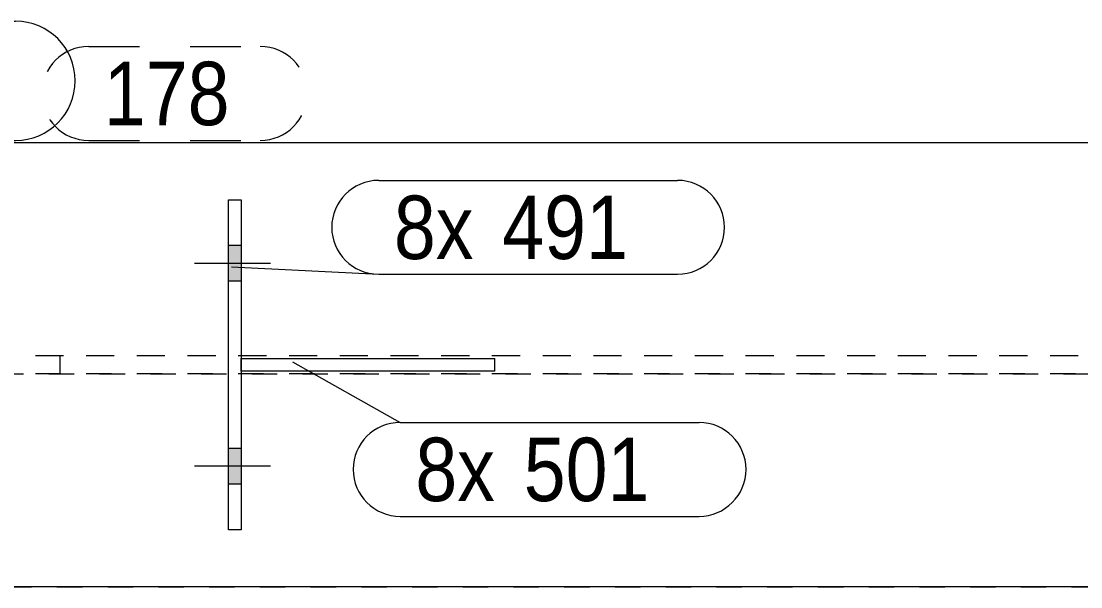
# Model space of a CAD drawing. Header units: millimetres. Extents: x 2 to 825, y 1 to 579.
# Drawn here: x 85.17 to 126.95, y 430.49 to 452.79 of the extents above; entities that cross this region are included whole.
import ezdxf

# ---------------------------------------------------------------- set-up
doc = ezdxf.new("R2010")
doc.units = ezdxf.units.MM
for name, pattern in [('XKITLINE00', [0]), ('XKITLINE01', [4, 1, -1, 1, -1]), ('XKITLINE02', [4, 2, -2])]:
    doc.linetypes.add(name, pattern=pattern)
for name, color, linetype, lineweight in [('Bolt', 3, 'Continuous', 0), ('Part', 2, 'Continuous', 0), ('PartMark', 7, 'Continuous', 0)]:
    doc.layers.add(name, color=color, linetype=linetype, lineweight=lineweight)
doc.styles.add('ARIAL', font='ARIAL.TTF')

# ---------------------------------------------------------------- blocks, each defined once
blk = doc.blocks.new('*A34')
at = {"layer": 'Bolt', "color": 3, "linetype": 'XKITLINE02', "lineweight": 0}
blk.add_line((86.702, 439.595), (86.702, 438.895), dxfattribs=at)
blk = doc.blocks.new('*A35')
at = {"layer": 'Bolt'}
for points in [[(93.341, 443.945), (93.841, 443.945), (93.841, 442.545), (93.341, 442.545)], [(93.341, 443.945), (93.841, 443.945), (93.841, 442.545), (93.341, 442.545)], [(93.341, 435.945), (93.841, 435.945), (93.841, 434.545), (93.341, 434.545)], [(93.341, 435.945), (93.841, 435.945), (93.841, 434.545), (93.341, 434.545)]]:
    blk.add_hatch(color=3, dxfattribs=at).paths.add_polyline_path(points, flags=17)
at = {"layer": 'Bolt', "color": 3, "linetype": 'XKITLINE00', "lineweight": 0}
for p, q in [((93.841, 443.945), (93.341, 443.945)), ((93.841, 443.945), (93.341, 443.945)), ((95.001, 443.245), (92.001, 443.245)), ((95.001, 443.245), (92.001, 443.245)), ((93.841, 442.545), (93.341, 442.545)), ((93.841, 442.545), (93.341, 442.545)), ((93.841, 435.945), (93.341, 435.945)), ((93.841, 435.945), (93.341, 435.945)), ((95.001, 435.245), (92.001, 435.245)), ((95.001, 435.245), (92.001, 435.245)), ((93.841, 434.545), (93.341, 434.545)), ((93.841, 434.545), (93.341, 434.545))]:
    blk.add_line(p, q, dxfattribs=at)
blk = doc.blocks.new('*A45')
at = {"layer": 'Part', "color": 2, "linetype": 'XKITLINE00', "lineweight": 0}
for p, q in [((248.841, 447.995), (59.948, 447.995)), ((248.841, 430.495), (59.948, 430.495))]:
    blk.add_line(p, q, dxfattribs=at)
at = {"layer": 'Part', "color": 7, "linetype": 'XKITLINE01', "lineweight": 0}
for p, q in [((248.841, 439.595), (56.268, 439.595)), ((56.268, 438.895), (248.841, 438.895))]:
    blk.add_line(p, q, dxfattribs=at)
blk = doc.blocks.new('*A46')
at = {"layer": 'Part', "color": 2, "linetype": 'XKITLINE00', "lineweight": 0}
for p, q in [((93.841, 439.495), (103.841, 439.495)), ((103.841, 438.995), (103.841, 439.495)), ((103.841, 438.995), (93.841, 438.995))]:
    blk.add_line(p, q, dxfattribs=at)
at = {"layer": 'Part', "color": 7, "linetype": 'XKITLINE01', "lineweight": 0}
blk.add_line((93.841, 438.995), (93.841, 439.495), dxfattribs=at)
blk.add_line((93.841, 438.995), (93.841, 439.495), dxfattribs=at)
blk = doc.blocks.new('*A47')
at = {"layer": 'Part', "color": 2, "linetype": 'XKITLINE00', "lineweight": 0}
for p, q in [((93.341, 445.745), (93.841, 445.745)), ((93.341, 432.745), (93.341, 445.745)), ((93.841, 445.745), (93.841, 432.745)), ((93.841, 432.745), (93.341, 432.745))]:
    blk.add_line(p, q, dxfattribs=at)
blk = doc.blocks.new('*A51')
at = {"layer": 'Part', "color": 7, "linetype": 'XKITLINE01', "lineweight": 0}
for p, q in [((198.973, 447.995), (52.585, 447.995)), ((198.733, 439.595), (52.707, 439.595)), ((198.733, 438.895), (52.707, 438.895)), ((52.585, 430.495), (198.973, 430.495))]:
    blk.add_line(p, q, dxfattribs=at)
blk = doc.blocks.new('*A142')
at = {"layer": 'PartMark', "color": 7, "linetype": 'XKITLINE02', "lineweight": 0}
for p, q in [((87.835, 451.795), (94.598, 451.795)), ((87.835, 448.095), (94.598, 448.095))]:
    blk.add_line(p, q, dxfattribs=at)
for centre, start, end in [((87.835, 449.945), 90, 270), ((94.598, 449.945), 270, 90)]:
    blk.add_arc(centre, 1.85, start, end, dxfattribs=at)
at = {"layer": 'PartMark', "color": 3, "style": 'ARIAL', "width": 0.85}
blk.add_text('178', height=2.5, dxfattribs=at).set_placement((88.435, 448.695))
blk = doc.blocks.new('*A146')
at = {"layer": 'PartMark', "color": 7, "linetype": 'XKITLINE00', "lineweight": 0}
for p, q in [((63.902, 452.795), (84.954, 452.795)), ((63.902, 448.095), (84.954, 448.095))]:
    blk.add_line(p, q, dxfattribs=at)
for centre, start, end in [((63.902, 450.445), 90, 270), ((84.954, 450.445), 270, 90)]:
    blk.add_arc(centre, 2.35, start, end, dxfattribs=at)
at = {"layer": 'PartMark', "color": 1, "style": 'ARIAL', "width": 0.85}
blk.add_text('3-R2', height=3.5, dxfattribs=at).set_placement((64.502, 448.695))
at = {"layer": 'PartMark', "color": 3, "style": 'ARIAL', "width": 0.85}
for s, p in [('/', (75.667, 448.695)), ('150', (77.679, 448.695))]:
    blk.add_text(s, height=3, dxfattribs=at).set_placement(p)
blk = doc.blocks.new('*A147')
at = {"layer": 'PartMark', "color": 7, "linetype": 'XKITLINE00', "lineweight": 0}
for p, q in [((95.871, 439.365), (100.113, 436.973)), ((100.113, 436.973), (111.898, 436.973)), ((100.113, 433.273), (111.898, 433.273))]:
    blk.add_line(p, q, dxfattribs=at)
for centre, start, end in [((100.113, 435.123), 90, 270), ((111.898, 435.123), 270, 90)]:
    blk.add_arc(centre, 1.85, start, end, dxfattribs=at)
at = {"layer": 'PartMark', "color": 3, "style": 'ARIAL', "width": 0.85}
for s, p in [('8x', (100.713, 433.873)), ('501', (104.985, 433.873))]:
    blk.add_text(s, height=2.5, dxfattribs=at).set_placement(p)
blk = doc.blocks.new('*A148')
at = {"layer": 'PartMark', "color": 7, "linetype": 'XKITLINE00', "lineweight": 0}
for p, q in [((99.267, 446.518), (111.051, 446.518)), ((93.471, 443.115), (99.267, 442.818)), ((99.267, 442.818), (111.051, 442.818))]:
    blk.add_line(p, q, dxfattribs=at)
for centre, start, end in [((99.267, 444.668), 90, 270), ((111.051, 444.668), 270, 90)]:
    blk.add_arc(centre, 1.85, start, end, dxfattribs=at)
at = {"layer": 'PartMark', "color": 3, "style": 'ARIAL', "width": 0.85}
for s, p in [('8x', (99.867, 443.418)), ('491', (104.138, 443.418))]:
    blk.add_text(s, height=2.5, dxfattribs=at).set_placement(p)

msp = doc.modelspace()

# ---------------------------------------------------------------- block references
at = {"lineweight": 0}
for name in ['*A146', '*A142', '*A51', '*A148', '*A47', '*A35', '*A34', '*A46', '*A147']:
    msp.add_blockref(name, (0, 0), dxfattribs=at)
at = {"layer": 'Part', "lineweight": 0}
msp.add_blockref('*A45', (0, 0), dxfattribs=at)

doc.saveas('drawing.dxf')
